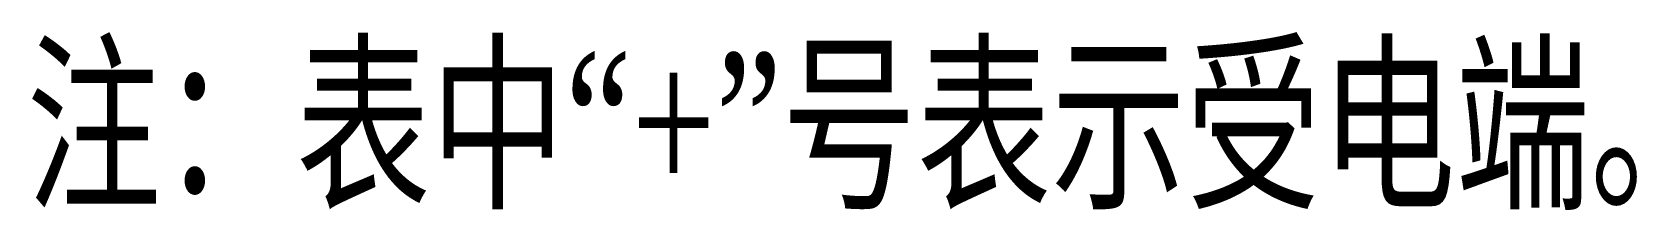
# Model space of a CAD drawing. Header units: millimetres. Extents: x 2.5 to 36.6, y 1.2 to 5.
import ezdxf

# ---------------------------------------------------------------- set-up
doc = ezdxf.new("R2010")
doc.units = ezdxf.units.MM
doc.styles.add('CHINESE', font='TIMES.TTF', dxfattribs={"width": 0.7})

msp = doc.modelspace()

# ---------------------------------------------------------------- texts
at = {"color": 2, "style": 'CHINESE', "width": 0.7}
msp.add_text('注：表中“+”号表示受电端。', height=3, dxfattribs=at).set_placement((2.35, 1.514))

doc.saveas('drawing.dxf')
